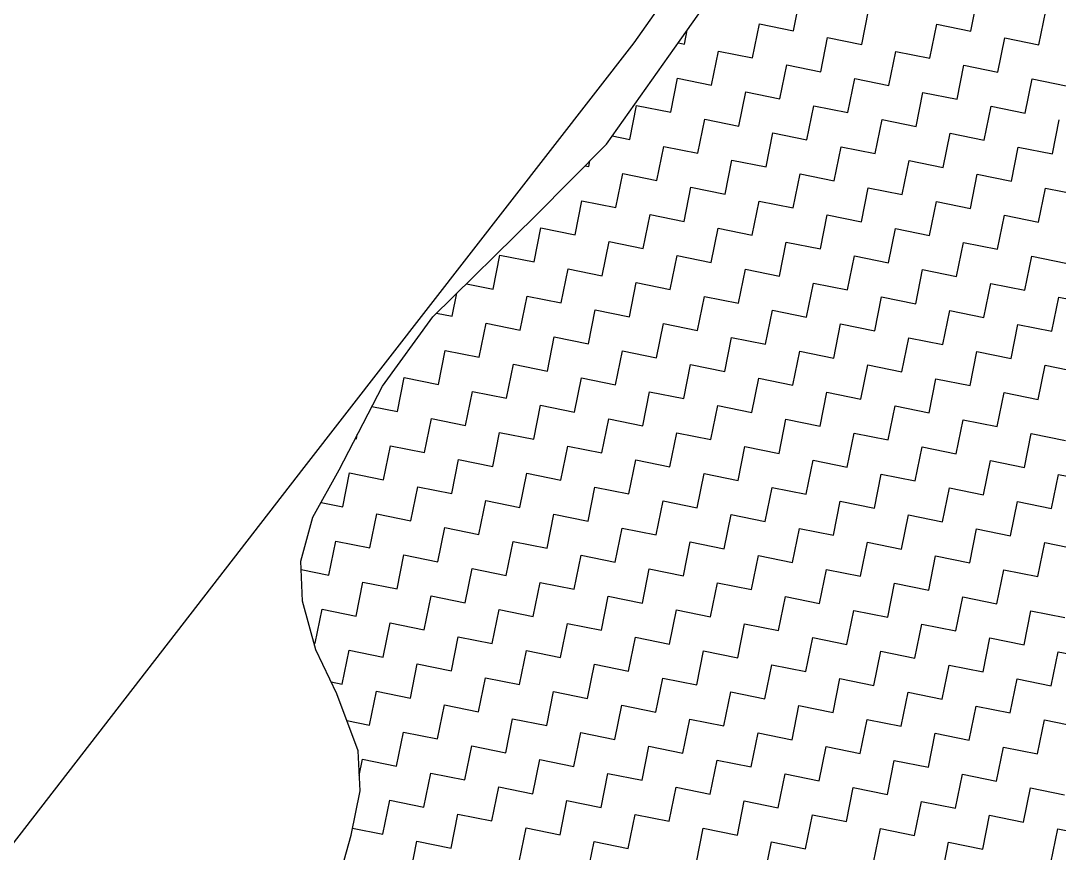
# Model space of a CAD drawing. Header units: metres. Extents: x 278801 to 279668, y 2074665 to 2075564.
# Drawn here: x 279405.75 to 279452.46, y 2075442.22 to 2075479.66 of the extents above; entities that cross this region are included whole.
import ezdxf

# ---------------------------------------------------------------- set-up
doc = ezdxf.new("R2010")
doc.units = ezdxf.units.M
doc.layers.add('POLY_HATCH', color=12, linetype='Continuous')
doc.layers.add('V_BOUND_LINE', color=7, linetype='Continuous')

msp = doc.modelspace()

# ---------------------------------------------------------------- linework, layer by layer
at = {"layer": 'POLY_HATCH'}
for p, q in [((279435.417, 2075478.786), (279436.877, 2075480.867)), ((279432.094, 2075474.112), (279435.417, 2075478.786)), ((279428.918, 2075470.893), (279432.094, 2075474.112)), ((279424.282, 2075466.336), (279428.918, 2075470.893)), ((279422.019, 2075463.229), (279424.282, 2075466.336)), ((279420.069, 2075459.466), (279422.019, 2075463.229)), ((279418.894, 2075457.327), (279420.069, 2075459.466)), ((279418.348, 2075455.359), (279418.894, 2075457.327)), ((279418.43, 2075453.56), (279418.348, 2075455.359)), ((279419.025, 2075451.361), (279418.43, 2075453.56)), ((279419.963, 2075449.389), (279419.025, 2075451.361)), ((279420.929, 2075446.818), (279419.963, 2075449.389)), ((279421.011, 2075445.019), (279420.929, 2075446.818)), ((279420.607, 2075443.022), (279421.011, 2075445.019)), ((279420.061, 2075441.053), (279420.607, 2075443.022))]:
    msp.add_line(p, q, dxfattribs=at)
at = {"layer": 'POLY_HATCH', "linetype": 'Continuous'}
for p, q in [((279440.514, 2075479.211), (279440.824, 2075480.743)), ((279448.486, 2075479.194), (279448.796, 2075480.726)), ((279443.579, 2075478.591), (279443.889, 2075480.124)), ((279451.551, 2075478.574), (279451.861, 2075480.107)), ((279438.671, 2075477.988), (279438.981, 2075479.521)), ((279438.981, 2075479.521), (279440.514, 2075479.211)), ((279435.606, 2075478.608), (279435.734, 2075479.238)), ((279446.644, 2075477.971), (279446.954, 2075479.504)), ((279446.954, 2075479.504), (279448.486, 2075479.194)), ((279435.33, 2075478.664), (279435.606, 2075478.608)), ((279441.736, 2075477.368), (279442.046, 2075478.901)), ((279442.046, 2075478.901), (279443.579, 2075478.591)), ((279449.709, 2075477.351), (279450.019, 2075478.884)), ((279450.019, 2075478.884), (279451.551, 2075478.574)), ((279436.829, 2075476.766), (279437.139, 2075478.298)), ((279437.139, 2075478.298), (279438.671, 2075477.988)), ((279444.802, 2075476.749), (279445.111, 2075478.281)), ((279445.111, 2075478.281), (279446.644, 2075477.971)), ((279439.894, 2075476.146), (279440.204, 2075477.678)), ((279440.204, 2075477.678), (279441.736, 2075477.368)), ((279447.867, 2075476.129), (279448.176, 2075477.661)), ((279448.176, 2075477.661), (279449.709, 2075477.351)), ((279434.987, 2075475.543), (279435.297, 2075477.075)), ((279435.297, 2075477.075), (279436.829, 2075476.766)), ((279442.959, 2075475.526), (279443.269, 2075477.059)), ((279443.269, 2075477.059), (279444.802, 2075476.749)), ((279450.932, 2075475.509), (279451.241, 2075477.042)), ((279451.241, 2075477.042), (279452.774, 2075476.732)), ((279438.052, 2075474.923), (279438.362, 2075476.456)), ((279438.362, 2075476.456), (279439.894, 2075476.146)), ((279446.024, 2075474.906), (279446.334, 2075476.439)), ((279446.334, 2075476.439), (279447.867, 2075476.129)), ((279433.144, 2075474.32), (279433.454, 2075475.853)), ((279433.454, 2075475.853), (279434.987, 2075475.543)), ((279441.117, 2075474.303), (279441.427, 2075475.836)), ((279441.427, 2075475.836), (279442.959, 2075475.526)), ((279449.089, 2075474.286), (279449.399, 2075475.819)), ((279449.399, 2075475.819), (279450.932, 2075475.509)), ((279436.209, 2075473.701), (279436.519, 2075475.233)), ((279436.519, 2075475.233), (279438.052, 2075474.923)), ((279444.182, 2075473.684), (279444.492, 2075475.216)), ((279444.492, 2075475.216), (279446.024, 2075474.906)), ((279452.154, 2075473.667), (279452.464, 2075475.199)), ((279432.356, 2075474.48), (279433.144, 2075474.32)), ((279439.274, 2075473.081), (279439.584, 2075474.613)), ((279439.584, 2075474.613), (279441.117, 2075474.303)), ((279447.247, 2075473.064), (279447.557, 2075474.596)), ((279447.557, 2075474.596), (279449.089, 2075474.286)), ((279434.367, 2075472.478), (279434.677, 2075474.01)), ((279434.677, 2075474.01), (279436.209, 2075473.701)), ((279442.339, 2075472.461), (279442.649, 2075473.994)), ((279442.649, 2075473.994), (279444.182, 2075473.684)), ((279450.312, 2075472.444), (279450.622, 2075473.977)), ((279450.622, 2075473.977), (279452.154, 2075473.667)), ((279431.128, 2075473.133), (279431.302, 2075473.098)), ((279431.302, 2075473.098), (279431.356, 2075473.363)), ((279437.432, 2075471.858), (279437.742, 2075473.391)), ((279437.742, 2075473.391), (279439.274, 2075473.081)), ((279445.404, 2075471.841), (279445.714, 2075473.374)), ((279445.714, 2075473.374), (279447.247, 2075473.064)), ((279432.524, 2075471.255), (279432.834, 2075472.788)), ((279432.834, 2075472.788), (279434.367, 2075472.478)), ((279440.497, 2075471.238), (279440.807, 2075472.771)), ((279440.807, 2075472.771), (279442.339, 2075472.461)), ((279448.469, 2075471.221), (279448.779, 2075472.754)), ((279448.779, 2075472.754), (279450.312, 2075472.444)), ((279435.59, 2075470.636), (279435.899, 2075472.168)), ((279435.899, 2075472.168), (279437.432, 2075471.858)), ((279443.562, 2075470.619), (279443.872, 2075472.151)), ((279443.872, 2075472.151), (279445.404, 2075471.841)), ((279451.534, 2075470.602), (279451.844, 2075472.134)), ((279451.844, 2075472.134), (279453.377, 2075471.824)), ((279430.682, 2075470.033), (279430.992, 2075471.565)), ((279430.992, 2075471.565), (279432.524, 2075471.255)), ((279438.655, 2075470.016), (279438.964, 2075471.548)), ((279438.964, 2075471.548), (279440.497, 2075471.238)), ((279446.627, 2075469.999), (279446.937, 2075471.531)), ((279446.937, 2075471.531), (279448.469, 2075471.221)), ((279433.747, 2075469.413), (279434.057, 2075470.945)), ((279434.057, 2075470.945), (279435.59, 2075470.636)), ((279441.72, 2075469.396), (279442.029, 2075470.928)), ((279442.029, 2075470.928), (279443.562, 2075470.619)), ((279449.692, 2075469.379), (279450.002, 2075470.912)), ((279450.002, 2075470.912), (279451.534, 2075470.602)), ((279428.84, 2075468.81), (279429.15, 2075470.343)), ((279429.15, 2075470.343), (279430.682, 2075470.033)), ((279436.812, 2075468.793), (279437.122, 2075470.326)), ((279437.122, 2075470.326), (279438.655, 2075470.016)), ((279444.785, 2075468.776), (279445.094, 2075470.309)), ((279445.094, 2075470.309), (279446.627, 2075469.999)), ((279431.905, 2075468.19), (279432.215, 2075469.723)), ((279432.215, 2075469.723), (279433.747, 2075469.413)), ((279439.877, 2075468.173), (279440.187, 2075469.706)), ((279440.187, 2075469.706), (279441.72, 2075469.396)), ((279447.85, 2075468.156), (279448.159, 2075469.689)), ((279448.159, 2075469.689), (279449.692, 2075469.379)), ((279426.997, 2075467.587), (279427.307, 2075469.12)), ((279427.307, 2075469.12), (279428.84, 2075468.81)), ((279434.97, 2075467.57), (279435.28, 2075469.103)), ((279435.28, 2075469.103), (279436.812, 2075468.793)), ((279442.942, 2075467.554), (279443.252, 2075469.086)), ((279443.252, 2075469.086), (279444.785, 2075468.776)), ((279450.915, 2075467.537), (279451.225, 2075469.069)), ((279451.225, 2075469.069), (279452.757, 2075468.759)), ((279430.062, 2075466.968), (279430.372, 2075468.5)), ((279430.372, 2075468.5), (279431.905, 2075468.19)), ((279438.035, 2075466.951), (279438.345, 2075468.483)), ((279438.345, 2075468.483), (279439.877, 2075468.173)), ((279446.007, 2075466.934), (279446.317, 2075468.466)), ((279446.317, 2075468.466), (279447.85, 2075468.156)), ((279433.127, 2075466.348), (279433.437, 2075467.88)), ((279433.437, 2075467.88), (279434.97, 2075467.57)), ((279441.1, 2075466.331), (279441.41, 2075467.863)), ((279441.41, 2075467.863), (279442.942, 2075467.554)), ((279449.072, 2075466.314), (279449.382, 2075467.847)), ((279449.382, 2075467.847), (279450.915, 2075467.537)), ((279425.155, 2075466.365), (279425.364, 2075467.4)), ((279425.801, 2075467.829), (279426.997, 2075467.587)), ((279428.22, 2075465.745), (279428.53, 2075467.278)), ((279428.53, 2075467.278), (279430.062, 2075466.968)), ((279436.192, 2075465.728), (279436.502, 2075467.261)), ((279436.502, 2075467.261), (279438.035, 2075466.951)), ((279444.165, 2075465.711), (279444.475, 2075467.244)), ((279444.475, 2075467.244), (279446.007, 2075466.934)), ((279452.137, 2075465.694), (279452.447, 2075467.227)), ((279452.447, 2075467.227), (279453.98, 2075466.917)), ((279424.455, 2075466.506), (279425.155, 2075466.365)), ((279431.285, 2075465.125), (279431.595, 2075466.658)), ((279431.595, 2075466.658), (279433.127, 2075466.348)), ((279439.257, 2075465.108), (279439.567, 2075466.641)), ((279439.567, 2075466.641), (279441.1, 2075466.331)), ((279447.23, 2075465.091), (279447.54, 2075466.624)), ((279447.54, 2075466.624), (279449.072, 2075466.314)), ((279426.378, 2075464.522), (279426.687, 2075466.055)), ((279426.687, 2075466.055), (279428.22, 2075465.745)), ((279434.35, 2075464.505), (279434.66, 2075466.038)), ((279434.66, 2075466.038), (279436.192, 2075465.728)), ((279442.322, 2075464.489), (279442.632, 2075466.021)), ((279442.632, 2075466.021), (279444.165, 2075465.711)), ((279450.295, 2075464.472), (279450.605, 2075466.004)), ((279450.605, 2075466.004), (279452.137, 2075465.694)), ((279429.443, 2075463.903), (279429.752, 2075465.435)), ((279429.752, 2075465.435), (279431.285, 2075465.125)), ((279437.415, 2075463.886), (279437.725, 2075465.418)), ((279437.725, 2075465.418), (279439.257, 2075465.108)), ((279445.387, 2075463.869), (279445.697, 2075465.401)), ((279445.697, 2075465.401), (279447.23, 2075465.091)), ((279424.535, 2075463.3), (279424.845, 2075464.832)), ((279424.845, 2075464.832), (279426.378, 2075464.522)), ((279432.508, 2075463.283), (279432.817, 2075464.815)), ((279432.817, 2075464.815), (279434.35, 2075464.505)), ((279440.48, 2075463.266), (279440.79, 2075464.798)), ((279440.79, 2075464.798), (279442.322, 2075464.489)), ((279448.452, 2075463.249), (279448.762, 2075464.782)), ((279448.762, 2075464.782), (279450.295, 2075464.472)), ((279427.6, 2075462.68), (279427.91, 2075464.213)), ((279427.91, 2075464.213), (279429.443, 2075463.903)), ((279435.573, 2075462.663), (279435.882, 2075464.196)), ((279435.882, 2075464.196), (279437.415, 2075463.886)), ((279443.545, 2075462.646), (279443.855, 2075464.179)), ((279443.855, 2075464.179), (279445.387, 2075463.869)), ((279451.517, 2075462.629), (279451.827, 2075464.162)), ((279451.827, 2075464.162), (279453.36, 2075463.852)), ((279422.693, 2075462.077), (279423.003, 2075463.61)), ((279423.003, 2075463.61), (279424.535, 2075463.3)), ((279430.665, 2075462.06), (279430.975, 2075463.593)), ((279430.975, 2075463.593), (279432.508, 2075463.283)), ((279438.638, 2075462.043), (279438.947, 2075463.576)), ((279438.947, 2075463.576), (279440.48, 2075463.266)), ((279446.61, 2075462.026), (279446.92, 2075463.559)), ((279446.92, 2075463.559), (279448.452, 2075463.249)), ((279425.758, 2075461.457), (279426.068, 2075462.99)), ((279426.068, 2075462.99), (279427.6, 2075462.68)), ((279433.73, 2075461.44), (279434.04, 2075462.973)), ((279434.04, 2075462.973), (279435.573, 2075462.663)), ((279441.703, 2075461.424), (279442.013, 2075462.956)), ((279442.013, 2075462.956), (279443.545, 2075462.646)), ((279449.675, 2075461.407), (279449.985, 2075462.939)), ((279449.985, 2075462.939), (279451.517, 2075462.629)), ((279421.543, 2075462.31), (279422.693, 2075462.077)), ((279428.823, 2075460.838), (279429.133, 2075462.37)), ((279429.133, 2075462.37), (279430.665, 2075462.06)), ((279436.795, 2075460.821), (279437.105, 2075462.353)), ((279437.105, 2075462.353), (279438.638, 2075462.043)), ((279444.768, 2075460.804), (279445.078, 2075462.336)), ((279445.078, 2075462.336), (279446.61, 2075462.026)), ((279423.915, 2075460.235), (279424.225, 2075461.767)), ((279424.225, 2075461.767), (279425.758, 2075461.457)), ((279431.888, 2075460.218), (279432.198, 2075461.75)), ((279432.198, 2075461.75), (279433.73, 2075461.44)), ((279439.86, 2075460.201), (279440.17, 2075461.733)), ((279440.17, 2075461.733), (279441.703, 2075461.424)), ((279447.833, 2075460.184), (279448.143, 2075461.716)), ((279448.143, 2075461.716), (279449.675, 2075461.407)), ((279420.795, 2075460.866), (279420.85, 2075460.855)), ((279420.85, 2075460.855), (279420.89, 2075461.049)), ((279426.98, 2075459.615), (279427.29, 2075461.147)), ((279427.29, 2075461.147), (279428.823, 2075460.838)), ((279434.953, 2075459.598), (279435.263, 2075461.131)), ((279435.263, 2075461.131), (279436.795, 2075460.821)), ((279442.925, 2075459.581), (279443.235, 2075461.114)), ((279443.235, 2075461.114), (279444.768, 2075460.804)), ((279450.898, 2075459.564), (279451.208, 2075461.097)), ((279451.208, 2075461.097), (279452.74, 2075460.787)), ((279422.073, 2075459.012), (279422.383, 2075460.545)), ((279422.383, 2075460.545), (279423.915, 2075460.235)), ((279430.045, 2075458.995), (279430.355, 2075460.528)), ((279430.355, 2075460.528), (279431.888, 2075460.218)), ((279438.018, 2075458.978), (279438.328, 2075460.511)), ((279438.328, 2075460.511), (279439.86, 2075460.201)), ((279445.99, 2075458.961), (279446.3, 2075460.494)), ((279446.3, 2075460.494), (279447.833, 2075460.184)), ((279425.138, 2075458.392), (279425.448, 2075459.925)), ((279425.448, 2075459.925), (279426.98, 2075459.615)), ((279433.11, 2075458.375), (279433.42, 2075459.908)), ((279433.42, 2075459.908), (279434.953, 2075459.598)), ((279441.083, 2075458.359), (279441.393, 2075459.891)), ((279441.393, 2075459.891), (279442.925, 2075459.581)), ((279449.055, 2075458.342), (279449.365, 2075459.874)), ((279449.365, 2075459.874), (279450.898, 2075459.564)), ((279420.231, 2075457.79), (279420.54, 2075459.322)), ((279420.54, 2075459.322), (279422.073, 2075459.012)), ((279428.203, 2075457.773), (279428.513, 2075459.305)), ((279428.513, 2075459.305), (279430.045, 2075458.995)), ((279436.175, 2075457.756), (279436.485, 2075459.288)), ((279436.485, 2075459.288), (279438.018, 2075458.978)), ((279444.148, 2075457.739), (279444.458, 2075459.271)), ((279444.458, 2075459.271), (279445.99, 2075458.961)), ((279452.12, 2075457.722), (279452.43, 2075459.254)), ((279452.43, 2075459.254), (279453.963, 2075458.944)), ((279423.296, 2075457.17), (279423.605, 2075458.702)), ((279423.605, 2075458.702), (279425.138, 2075458.392)), ((279431.268, 2075457.153), (279431.578, 2075458.685)), ((279431.578, 2075458.685), (279433.11, 2075458.375)), ((279439.24, 2075457.136), (279439.55, 2075458.668)), ((279439.55, 2075458.668), (279441.083, 2075458.359)), ((279447.213, 2075457.119), (279447.523, 2075458.651)), ((279447.523, 2075458.651), (279449.055, 2075458.342)), ((279426.361, 2075456.55), (279426.67, 2075458.082)), ((279426.67, 2075458.082), (279428.203, 2075457.773)), ((279434.333, 2075456.533), (279434.643, 2075458.066)), ((279434.643, 2075458.066), (279436.175, 2075457.756)), ((279442.305, 2075456.516), (279442.615, 2075458.049)), ((279442.615, 2075458.049), (279444.148, 2075457.739)), ((279450.278, 2075456.499), (279450.588, 2075458.032)), ((279450.588, 2075458.032), (279452.12, 2075457.722)), ((279419.256, 2075457.986), (279420.231, 2075457.79)), ((279421.453, 2075455.947), (279421.763, 2075457.48)), ((279421.763, 2075457.48), (279423.296, 2075457.17)), ((279429.426, 2075455.93), (279429.735, 2075457.463)), ((279429.735, 2075457.463), (279431.268, 2075457.153)), ((279437.398, 2075455.913), (279437.708, 2075457.446)), ((279437.708, 2075457.446), (279439.24, 2075457.136)), ((279445.371, 2075455.896), (279445.68, 2075457.429)), ((279445.68, 2075457.429), (279447.213, 2075457.119)), ((279424.518, 2075455.327), (279424.828, 2075456.86)), ((279424.828, 2075456.86), (279426.361, 2075456.55)), ((279432.491, 2075455.31), (279432.801, 2075456.843)), ((279432.801, 2075456.843), (279434.333, 2075456.533)), ((279440.463, 2075455.293), (279440.773, 2075456.826)), ((279440.773, 2075456.826), (279442.305, 2075456.516)), ((279448.436, 2075455.277), (279448.745, 2075456.809)), ((279448.745, 2075456.809), (279450.278, 2075456.499)), ((279419.611, 2075454.724), (279419.921, 2075456.257)), ((279419.921, 2075456.257), (279421.453, 2075455.947)), ((279427.583, 2075454.708), (279427.893, 2075456.24)), ((279427.893, 2075456.24), (279429.426, 2075455.93)), ((279435.556, 2075454.691), (279435.866, 2075456.223)), ((279435.866, 2075456.223), (279437.398, 2075455.913)), ((279443.528, 2075454.674), (279443.838, 2075456.206)), ((279443.838, 2075456.206), (279445.371, 2075455.896)), ((279451.501, 2075454.657), (279451.81, 2075456.189)), ((279451.81, 2075456.189), (279453.343, 2075455.879)), ((279422.676, 2075454.105), (279422.986, 2075455.637)), ((279422.986, 2075455.637), (279424.518, 2075455.327)), ((279430.648, 2075454.088), (279430.958, 2075455.62)), ((279430.958, 2075455.62), (279432.491, 2075455.31)), ((279438.621, 2075454.071), (279438.931, 2075455.603)), ((279438.931, 2075455.603), (279440.463, 2075455.293)), ((279446.593, 2075454.054), (279446.903, 2075455.586)), ((279446.903, 2075455.586), (279448.436, 2075455.277)), ((279418.365, 2075454.976), (279419.611, 2075454.724)), ((279425.741, 2075453.485), (279426.051, 2075455.017)), ((279426.051, 2075455.017), (279427.583, 2075454.708)), ((279433.713, 2075453.468), (279434.023, 2075455.001)), ((279434.023, 2075455.001), (279435.556, 2075454.691)), ((279441.686, 2075453.451), (279441.996, 2075454.984)), ((279441.996, 2075454.984), (279443.528, 2075454.674)), ((279449.658, 2075453.434), (279449.968, 2075454.967)), ((279449.968, 2075454.967), (279451.501, 2075454.657)), ((279420.833, 2075452.882), (279421.143, 2075454.415)), ((279421.143, 2075454.415), (279422.676, 2075454.105)), ((279428.806, 2075452.865), (279429.116, 2075454.398)), ((279429.116, 2075454.398), (279430.648, 2075454.088)), ((279436.778, 2075452.848), (279437.088, 2075454.381)), ((279437.088, 2075454.381), (279438.621, 2075454.071)), ((279444.751, 2075452.831), (279445.061, 2075454.364)), ((279445.061, 2075454.364), (279446.593, 2075454.054)), ((279423.898, 2075452.262), (279424.208, 2075453.795)), ((279424.208, 2075453.795), (279425.741, 2075453.485)), ((279431.871, 2075452.245), (279432.181, 2075453.778)), ((279432.181, 2075453.778), (279433.713, 2075453.468)), ((279439.843, 2075452.228), (279440.153, 2075453.761)), ((279440.153, 2075453.761), (279441.686, 2075453.451)), ((279447.816, 2075452.212), (279448.126, 2075453.744)), ((279448.126, 2075453.744), (279449.658, 2075453.434)), ((279418.991, 2075451.659), (279419.301, 2075453.192)), ((279419.301, 2075453.192), (279420.833, 2075452.882)), ((279426.963, 2075451.643), (279427.273, 2075453.175)), ((279427.273, 2075453.175), (279428.806, 2075452.865)), ((279434.936, 2075451.626), (279435.246, 2075453.158)), ((279435.246, 2075453.158), (279436.778, 2075452.848)), ((279442.908, 2075451.609), (279443.218, 2075453.141)), ((279443.218, 2075453.141), (279444.751, 2075452.831)), ((279450.881, 2075451.592), (279451.191, 2075453.124)), ((279451.191, 2075453.124), (279452.723, 2075452.814)), ((279422.056, 2075451.04), (279422.366, 2075452.572)), ((279422.366, 2075452.572), (279423.898, 2075452.262)), ((279430.028, 2075451.023), (279430.338, 2075452.555)), ((279430.338, 2075452.555), (279431.871, 2075452.245)), ((279438.001, 2075451.006), (279438.311, 2075452.538)), ((279438.311, 2075452.538), (279439.843, 2075452.228)), ((279445.973, 2075450.989), (279446.283, 2075452.521)), ((279446.283, 2075452.521), (279447.816, 2075452.212)), ((279418.941, 2075451.669), (279418.991, 2075451.659)), ((279425.121, 2075450.42), (279425.431, 2075451.952)), ((279425.431, 2075451.952), (279426.963, 2075451.643)), ((279433.093, 2075450.403), (279433.403, 2075451.935)), ((279433.403, 2075451.935), (279434.936, 2075451.626)), ((279441.066, 2075450.386), (279441.376, 2075451.919)), ((279441.376, 2075451.919), (279442.908, 2075451.609)), ((279449.038, 2075450.369), (279449.348, 2075451.902)), ((279449.348, 2075451.902), (279450.881, 2075451.592)), ((279420.214, 2075449.817), (279420.524, 2075451.35)), ((279420.524, 2075451.35), (279422.056, 2075451.04)), ((279428.186, 2075449.8), (279428.496, 2075451.333)), ((279428.496, 2075451.333), (279430.028, 2075451.023)), ((279436.159, 2075449.783), (279436.468, 2075451.316)), ((279436.468, 2075451.316), (279438.001, 2075451.006)), ((279444.131, 2075449.766), (279444.441, 2075451.299)), ((279444.441, 2075451.299), (279445.973, 2075450.989)), ((279452.103, 2075449.749), (279452.413, 2075451.282)), ((279452.413, 2075451.282), (279453.946, 2075450.972)), ((279423.279, 2075449.197), (279423.589, 2075450.73)), ((279423.589, 2075450.73), (279425.121, 2075450.42)), ((279431.251, 2075449.18), (279431.561, 2075450.713)), ((279431.561, 2075450.713), (279433.093, 2075450.403)), ((279439.224, 2075449.163), (279439.533, 2075450.696)), ((279439.533, 2075450.696), (279441.066, 2075450.386)), ((279447.196, 2075449.147), (279447.506, 2075450.679)), ((279447.506, 2075450.679), (279449.038, 2075450.369)), ((279426.344, 2075448.578), (279426.654, 2075450.11)), ((279426.654, 2075450.11), (279428.186, 2075449.8)), ((279434.316, 2075448.561), (279434.626, 2075450.093)), ((279434.626, 2075450.093), (279436.159, 2075449.783)), ((279419.711, 2075449.919), (279420.214, 2075449.817)), ((279442.289, 2075448.544), (279442.598, 2075450.076)), ((279442.598, 2075450.076), (279444.131, 2075449.766)), ((279450.261, 2075448.527), (279450.571, 2075450.059)), ((279450.571, 2075450.059), (279452.103, 2075449.749)), ((279421.436, 2075447.975), (279421.746, 2075449.507)), ((279421.746, 2075449.507), (279423.279, 2075449.197)), ((279429.409, 2075447.958), (279429.719, 2075449.49)), ((279429.719, 2075449.49), (279431.251, 2075449.18)), ((279437.381, 2075447.941), (279437.691, 2075449.473)), ((279437.691, 2075449.473), (279439.224, 2075449.163)), ((279445.354, 2075447.924), (279445.663, 2075449.456)), ((279445.663, 2075449.456), (279447.196, 2075449.147)), ((279424.501, 2075447.355), (279424.811, 2075448.887)), ((279424.811, 2075448.887), (279426.344, 2075448.578)), ((279432.474, 2075447.338), (279432.784, 2075448.87)), ((279432.784, 2075448.87), (279434.316, 2075448.561)), ((279440.446, 2075447.321), (279440.756, 2075448.854)), ((279440.756, 2075448.854), (279442.289, 2075448.544)), ((279448.419, 2075447.304), (279448.728, 2075448.837)), ((279448.728, 2075448.837), (279450.261, 2075448.527)), ((279427.566, 2075446.735), (279427.876, 2075448.268)), ((279427.876, 2075448.268), (279429.409, 2075447.958)), ((279435.539, 2075446.718), (279435.849, 2075448.251)), ((279435.849, 2075448.251), (279437.381, 2075447.941)), ((279443.511, 2075446.701), (279443.821, 2075448.234)), ((279443.821, 2075448.234), (279445.354, 2075447.924)), ((279420.417, 2075448.181), (279421.436, 2075447.975)), ((279451.484, 2075446.684), (279451.794, 2075448.217)), ((279451.794, 2075448.217), (279453.326, 2075447.907)), ((279422.659, 2075446.132), (279422.969, 2075447.665)), ((279422.969, 2075447.665), (279424.501, 2075447.355)), ((279430.631, 2075446.115), (279430.941, 2075447.648)), ((279430.941, 2075447.648), (279432.474, 2075447.338)), ((279438.604, 2075446.098), (279438.914, 2075447.631)), ((279438.914, 2075447.631), (279440.446, 2075447.321)), ((279446.576, 2075446.081), (279446.886, 2075447.614)), ((279446.886, 2075447.614), (279448.419, 2075447.304)), ((279425.724, 2075445.512), (279426.034, 2075447.045)), ((279426.034, 2075447.045), (279427.566, 2075446.735)), ((279433.696, 2075445.496), (279434.006, 2075447.028)), ((279434.006, 2075447.028), (279435.539, 2075446.718)), ((279441.669, 2075445.479), (279441.979, 2075447.011)), ((279441.979, 2075447.011), (279443.511, 2075446.701)), ((279449.641, 2075445.462), (279449.951, 2075446.994)), ((279449.951, 2075446.994), (279451.484, 2075446.684)), ((279420.979, 2075445.716), (279421.126, 2075446.442)), ((279421.126, 2075446.442), (279422.659, 2075446.132)), ((279428.789, 2075444.893), (279429.099, 2075446.425)), ((279429.099, 2075446.425), (279430.631, 2075446.115)), ((279436.761, 2075444.876), (279437.071, 2075446.408)), ((279437.071, 2075446.408), (279438.604, 2075446.098)), ((279444.734, 2075444.859), (279445.044, 2075446.391)), ((279445.044, 2075446.391), (279446.576, 2075446.081)), ((279423.881, 2075444.29), (279424.191, 2075445.822)), ((279424.191, 2075445.822), (279425.724, 2075445.512)), ((279431.854, 2075444.273), (279432.164, 2075445.805)), ((279432.164, 2075445.805), (279433.696, 2075445.496)), ((279439.826, 2075444.256), (279440.136, 2075445.789)), ((279440.136, 2075445.789), (279441.669, 2075445.479)), ((279447.799, 2075444.239), (279448.109, 2075445.772)), ((279448.109, 2075445.772), (279449.641, 2075445.462)), ((279426.947, 2075443.67), (279427.256, 2075445.203)), ((279427.256, 2075445.203), (279428.789, 2075444.893)), ((279434.919, 2075443.653), (279435.229, 2075445.186)), ((279435.229, 2075445.186), (279436.761, 2075444.876)), ((279442.891, 2075443.636), (279443.201, 2075445.169)), ((279443.201, 2075445.169), (279444.734, 2075444.859)), ((279450.864, 2075443.619), (279451.174, 2075445.152)), ((279451.174, 2075445.152), (279452.706, 2075444.842)), ((279422.039, 2075443.067), (279422.349, 2075444.6)), ((279422.349, 2075444.6), (279423.881, 2075444.29)), ((279430.012, 2075443.05), (279430.321, 2075444.583)), ((279430.321, 2075444.583), (279431.854, 2075444.273)), ((279437.984, 2075443.033), (279438.294, 2075444.566)), ((279438.294, 2075444.566), (279439.826, 2075444.256)), ((279445.956, 2075443.016), (279446.266, 2075444.549)), ((279446.266, 2075444.549), (279447.799, 2075444.239)), ((279425.104, 2075442.447), (279425.414, 2075443.98)), ((279425.414, 2075443.98), (279426.947, 2075443.67)), ((279433.077, 2075442.431), (279433.386, 2075443.963)), ((279433.386, 2075443.963), (279434.919, 2075443.653)), ((279441.049, 2075442.414), (279441.359, 2075443.946)), ((279441.359, 2075443.946), (279442.891, 2075443.636)), ((279449.021, 2075442.397), (279449.331, 2075443.929)), ((279449.331, 2075443.929), (279450.864, 2075443.619)), ((279420.672, 2075443.344), (279422.039, 2075443.067)), ((279428.169, 2075441.828), (279428.479, 2075443.36)), ((279428.479, 2075443.36), (279430.012, 2075443.05)), ((279436.142, 2075441.811), (279436.451, 2075443.343)), ((279436.451, 2075443.343), (279437.984, 2075443.033)), ((279444.114, 2075441.794), (279444.424, 2075443.326)), ((279444.424, 2075443.326), (279445.956, 2075443.016)), ((279452.086, 2075441.777), (279452.396, 2075443.309)), ((279452.396, 2075443.309), (279453.929, 2075443)), ((279423.262, 2075441.225), (279423.572, 2075442.757)), ((279423.572, 2075442.757), (279425.104, 2075442.447)), ((279431.234, 2075441.208), (279431.544, 2075442.74)), ((279431.544, 2075442.74), (279433.077, 2075442.431)), ((279439.207, 2075441.191), (279439.516, 2075442.723)), ((279439.516, 2075442.723), (279441.049, 2075442.414)), ((279447.179, 2075441.174), (279447.489, 2075442.707)), ((279447.489, 2075442.707), (279449.021, 2075442.397))]:
    msp.add_line(p, q, dxfattribs=at)
at = {"layer": 'V_BOUND_LINE', "ltscale": 10}
for p, q in [((279433.337, 2075478.672), (279465.514, 2075524.259)), ((279418.493, 2075459.559), (279433.337, 2075478.672)), ((279394.575, 2075428.672), (279418.493, 2075459.559))]:
    msp.add_line(p, q, dxfattribs=at)

doc.saveas('drawing.dxf')
